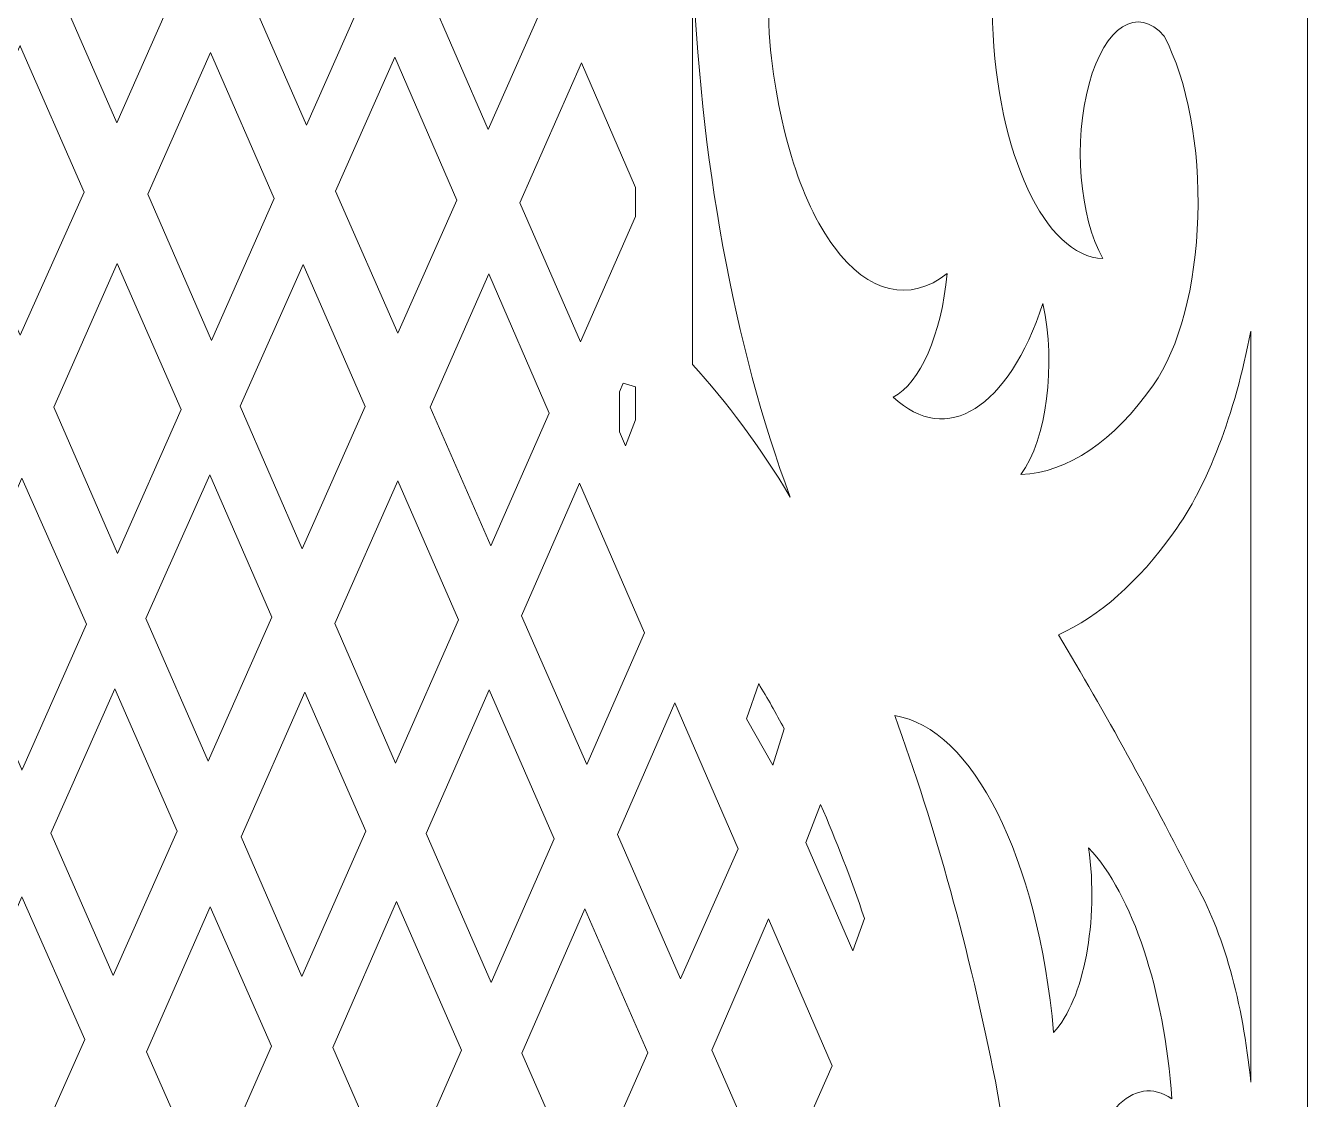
# Model space of a CAD drawing. Header units: millimetres. Extents: x 337 to 2510, y -469 to 429.
# Drawn here: x 585.33 to 633.02, y -38.46 to 1.47 of the extents above; entities that cross this region are included whole.
import ezdxf

# ---------------------------------------------------------------- set-up
doc = ezdxf.new("R2010")
doc.units = ezdxf.units.MM
doc.header["$MEASUREMENT"] = 0
doc.layers.add('Layer 1', color=7, linetype='Continuous')

msp = doc.modelspace()

# ---------------------------------------------------------------- linework, layer by layer
at = {"layer": 'Layer 1', "lineweight": 9}
msp.add_open_spline([(633.0156, 86.3986), (633.0156, 86.3986), (633.0156, -233.4412), (633.0156, -233.4412)], degree=3, dxfattribs=at)
for points, knots in [([(615.1467, 13.7553), (616.7787, 13.2363), (618.0827, 10.3904), (618.3837, 6.6884), (618.3837, 6.6884), (618.3837, 6.6884), (618.3837, 6.6884), (618.3837, 6.6884), (618.3837, 6.6884), (619.0587, 8.5444), (619.2937, 11.0384), (619.0117, 13.3633), (619.0117, 13.3633), (619.0117, 13.3633), (619.0117, 13.3633), (619.0117, 13.3633), (619.0117, 13.3633), (618.7297, 15.6893), (617.9667, 17.5523), (616.9697, 18.3493), (616.9697, 18.3493), (616.9697, 18.3493), (616.9697, 18.3493), (616.9697, 18.3493), (616.9697, 18.3493), (617.1517, 19.9603), (617.6347, 21.3073), (618.2887, 22.0363), (618.2887, 22.0363), (618.2887, 22.0363), (618.2887, 22.0363), (618.2887, 22.0363), (618.2887, 22.0363), (618.9437, 22.7642), (619.7047, 22.8012), (620.3727, 22.1353), (620.3727, 22.1353), (620.3727, 22.1353), (620.3727, 22.1353), (620.3727, 22.1353), (620.3727, 22.1353), (621.2977, 17.7353), (622.8157, 14.1263), (624.7036, 11.8374), (624.7036, 11.8374), (624.7036, 11.8374), (624.7036, 11.8374), (624.7036, 11.8374), (624.7036, 11.8374), (622.5867, 10.9204), (621.1167, 6.4964), (621.2997, 1.5925), (621.2997, 1.5925), (621.2997, 1.5925), (621.2997, 1.5925), (621.2997, 1.5925), (621.2997, 1.5925), (621.4817, -3.3105), (623.2567, -7.1055), (625.4106, -7.1945), (625.4106, -7.1945), (625.4106, -7.1945), (625.4106, -7.1945), (625.4106, -7.1945), (625.4106, -7.1945), (624.5307, -5.6515), (624.3097, -2.8335), (624.8986, -0.6885), (624.8986, -0.6885), (624.8986, -0.6885), (624.8986, -0.6885), (624.8986, -0.6885), (624.8986, -0.6885), (625.4886, 1.4565), (626.6956, 2.2244), (627.6856, 1.0845), (627.6856, 1.0845), (627.6856, 1.0845), (627.6856, 1.0845), (627.6856, 1.0845), (627.6856, 1.0845), (628.5536, -0.5625), (629.0216, -3.0635), (628.9426, -5.6355), (628.9426, -5.6355), (628.9426, -5.6355), (628.9426, -5.6355), (628.9426, -5.6355), (628.9426, -5.6355), (628.8636, -8.2064), (628.2476, -10.5344), (627.2886, -11.8894), (627.2886, -11.8894), (627.2886, -11.8894), (627.2886, -11.8894), (627.2886, -11.8894), (627.2886, -11.8894), (625.8076, -13.9964), (624.1047, -15.1484), (622.3607, -15.2214), (622.3607, -15.2214), (622.3607, -15.2214), (622.3607, -15.2214), (622.3607, -15.2214), (622.3607, -15.2214), (623.3177, -13.9114), (623.6727, -11.1434), (623.1787, -8.8604), (623.1787, -8.8604), (623.1787, -8.8604), (623.1787, -8.8604), (623.1787, -8.8604), (623.1787, -8.8604), (621.8827, -12.7714), (619.5977, -14.2014), (617.6107, -12.3434), (617.6107, -12.3434), (617.6107, -12.3434), (617.6107, -12.3434), (617.6107, -12.3434), (617.6107, -12.3434), (618.6107, -11.8184), (619.3917, -10.0344), (619.6217, -7.7495), (619.6217, -7.7495), (619.6217, -7.7495), (619.6217, -7.7495), (619.6217, -7.7495), (619.6217, -7.7495), (618.2207, -8.8384), (616.6827, -8.4764), (615.4087, -6.7595), (615.4087, -6.7595), (615.4087, -6.7595), (615.4087, -6.7595), (615.4087, -6.7595), (615.4087, -6.7595), (614.1348, -5.0425), (613.2528, -2.1405), (612.9928, 1.1855), (612.9928, 1.1855), (612.9928, 1.1855), (612.9928, 1.1855), (612.9928, 1.1855), (612.9928, 1.1855), (612.9308, 3.0654), (613.2198, 4.9164), (613.7878, 6.2824), (613.7878, 6.2824), (613.7878, 6.2824), (613.7878, 6.2824), (613.7878, 6.2824), (613.7878, 6.2824), (614.3558, 7.6484), (615.1507, 8.4014), (615.9757, 8.3544), (615.9757, 8.3544), (615.9757, 8.3544), (615.9757, 8.3544), (615.9757, 8.3544), (615.9757, 8.3544), (615.9187, 10.2934), (615.6327, 12.1604), (615.1467, 13.7553)], [0, 0, 0, 0, 0.0238095, 0.0238095, 0.0238095, 0.0238095, 0.047619, 0.047619, 0.047619, 0.047619, 0.0714286, 0.0714286, 0.0714286, 0.0714286, 0.0952381, 0.0952381, 0.0952381, 0.0952381, 0.1190476, 0.1190476, 0.1190476, 0.1190476, 0.1428571, 0.1428571, 0.1428571, 0.1428571, 0.1666667, 0.1666667, 0.1666667, 0.1666667, 0.1904762, 0.1904762, 0.1904762, 0.1904762, 0.2142857, 0.2142857, 0.2142857, 0.2142857, 0.2380952, 0.2380952, 0.2380952, 0.2380952, 0.2619048, 0.2619048, 0.2619048, 0.2619048, 0.2857143, 0.2857143, 0.2857143, 0.2857143, 0.3095238, 0.3095238, 0.3095238, 0.3095238, 0.3333333, 0.3333333, 0.3333333, 0.3333333, 0.3571429, 0.3571429, 0.3571429, 0.3571429, 0.3809524, 0.3809524, 0.3809524, 0.3809524, 0.4047619, 0.4047619, 0.4047619, 0.4047619, 0.4285714, 0.4285714, 0.4285714, 0.4285714, 0.452381, 0.452381, 0.452381, 0.452381, 0.4761905, 0.4761905, 0.4761905, 0.4761905, 0.5, 0.5, 0.5, 0.5, 0.5238095, 0.5238095, 0.5238095, 0.5238095, 0.547619, 0.547619, 0.547619, 0.547619, 0.5714286, 0.5714286, 0.5714286, 0.5714286, 0.5952381, 0.5952381, 0.5952381, 0.5952381, 0.6190476, 0.6190476, 0.6190476, 0.6190476, 0.6428571, 0.6428571, 0.6428571, 0.6428571, 0.6666667, 0.6666667, 0.6666667, 0.6666667, 0.6904762, 0.6904762, 0.6904762, 0.6904762, 0.7142857, 0.7142857, 0.7142857, 0.7142857, 0.7380952, 0.7380952, 0.7380952, 0.7380952, 0.7619048, 0.7619048, 0.7619048, 0.7619048, 0.7857143, 0.7857143, 0.7857143, 0.7857143, 0.8095238, 0.8095238, 0.8095238, 0.8095238, 0.8333333, 0.8333333, 0.8333333, 0.8333333, 0.8571429, 0.8571429, 0.8571429, 0.8571429, 0.8809524, 0.8809524, 0.8809524, 0.8809524, 0.9047619, 0.9047619, 0.9047619, 0.9047619, 0.9285714, 0.9285714, 0.9285714, 0.9285714, 0.952381, 0.952381, 0.952381, 0.952381, 1, 1, 1, 1]), ([(588.698, 8.4834), (588.698, 8.4834), (591.051, 3.1074), (591.051, 3.1074), (591.051, 3.1074), (591.051, 3.1074), (591.051, 3.1074), (591.051, 3.1074), (591.051, 3.1074), (591.051, 3.1074), (588.724, -2.1395), (588.724, -2.1395), (588.724, -2.1395), (588.724, -2.1395), (588.724, -2.1395), (588.724, -2.1395), (588.724, -2.1395), (588.724, -2.1395), (586.371, 3.2634), (586.371, 3.2634), (586.371, 3.2634), (586.371, 3.2634), (586.371, 3.2634), (586.371, 3.2634), (586.371, 3.2634), (586.371, 3.2634), (588.698, 8.4834), (588.698, 8.4834)], [0, 0, 0, 0, 0.125, 0.125, 0.125, 0.125, 0.25, 0.25, 0.25, 0.25, 0.375, 0.375, 0.375, 0.375, 0.5, 0.5, 0.5, 0.5, 0.625, 0.625, 0.625, 0.625, 0.75, 0.75, 0.75, 0.75, 1, 1, 1, 1]), ([(593.411, 3.1964), (593.411, 3.1964), (595.7879, -2.2295), (595.7879, -2.2295), (595.7879, -2.2295), (595.7879, -2.2295), (595.7879, -2.2295), (595.7879, -2.2295), (595.7879, -2.2295), (595.7879, -2.2295), (597.9949, 2.7694), (597.9949, 2.7694), (597.9949, 2.7694), (597.9949, 2.7694), (597.9949, 2.7694), (597.9949, 2.7694), (597.9949, 2.7694), (597.9949, 2.7694), (595.6289, 8.2234), (595.6289, 8.2234), (595.6289, 8.2234), (595.6289, 8.2234), (595.6289, 8.2234), (595.6289, 8.2234), (595.6289, 8.2234), (595.6289, 8.2234), (593.411, 3.1964), (593.411, 3.1964)], [0, 0, 0, 0, 0.125, 0.125, 0.125, 0.125, 0.25, 0.25, 0.25, 0.25, 0.375, 0.375, 0.375, 0.375, 0.5, 0.5, 0.5, 0.5, 0.625, 0.625, 0.625, 0.625, 0.75, 0.75, 0.75, 0.75, 1, 1, 1, 1]), ([(600.2339, 2.9214), (600.2339, 2.9214), (602.5379, -2.3855), (602.5379, -2.3855), (602.5379, -2.3855), (602.5379, -2.3855), (602.5379, -2.3855), (602.5379, -2.3855), (602.5379, -2.3855), (602.5379, -2.3855), (604.8388, 2.8034), (604.8388, 2.8034), (604.8388, 2.8034), (604.8388, 2.8034), (604.8388, 2.8034), (604.8388, 2.8034), (604.8388, 2.8034), (604.8388, 2.8034), (602.5389, 8.1194), (602.5389, 8.1194), (602.5389, 8.1194), (602.5389, 8.1194), (602.5389, 8.1194), (602.5389, 8.1194), (602.5389, 8.1194), (602.5389, 8.1194), (600.2339, 2.9214), (600.2339, 2.9214)], [0, 0, 0, 0, 0.125, 0.125, 0.125, 0.125, 0.25, 0.25, 0.25, 0.25, 0.375, 0.375, 0.375, 0.375, 0.5, 0.5, 0.5, 0.5, 0.625, 0.625, 0.625, 0.625, 0.75, 0.75, 0.75, 0.75, 1, 1, 1, 1]), ([(610.1428, 3.8974), (610.4078, -3.4635), (611.6798, -10.4464), (613.7808, -16.0614), (613.7808, -16.0614), (613.7808, -16.0614), (613.7808, -16.0614), (613.7808, -16.0614), (613.7808, -16.0614), (612.6368, -14.1674), (611.4188, -12.5174), (610.1428, -11.1324), (610.1428, -11.1324), (610.1428, -11.1324), (610.1428, -11.1324), (610.1428, -11.1324), (610.1428, -11.1324), (610.1428, -11.1324), (610.1428, 3.8974), (610.1428, 3.8974)], [0, 0, 0, 0, 0.1666667, 0.1666667, 0.1666667, 0.1666667, 0.3333333, 0.3333333, 0.3333333, 0.3333333, 0.5, 0.5, 0.5, 0.5, 0.6666667, 0.6666667, 0.6666667, 0.6666667, 1, 1, 1, 1]), ([(585.126, -10.0424), (585.126, -10.0424), (587.511, -4.7165), (587.511, -4.7165), (587.511, -4.7165), (587.511, -4.7165), (587.511, -4.7165), (587.511, -4.7165), (587.511, -4.7165), (587.511, -4.7165), (585.148, 0.6805), (585.148, 0.6805), (585.148, 0.6805), (585.148, 0.6805), (585.148, 0.6805), (585.148, 0.6805), (585.148, 0.6805), (585.148, 0.6805), (585.126, 0.7305), (585.126, 0.7305), (585.126, 0.7305), (585.126, 0.7305), (585.126, 0.7305), (585.126, 0.7305), (585.126, 0.7305), (585.126, 0.7305), (585.104, 0.6805), (585.104, 0.6805), (585.104, 0.6805), (585.104, 0.6805), (585.104, 0.6805), (585.104, 0.6805), (585.104, 0.6805), (585.104, 0.6805), (582.7421, -4.7165), (582.7421, -4.7165), (582.7421, -4.7165), (582.7421, -4.7165), (582.7421, -4.7165), (582.7421, -4.7165), (582.7421, -4.7165), (582.7421, -4.7165), (585.126, -10.0424), (585.126, -10.0424)], [0, 0, 0, 0, 0.0833333, 0.0833333, 0.0833333, 0.0833333, 0.1666667, 0.1666667, 0.1666667, 0.1666667, 0.25, 0.25, 0.25, 0.25, 0.3333333, 0.3333333, 0.3333333, 0.3333333, 0.4166667, 0.4166667, 0.4166667, 0.4166667, 0.5, 0.5, 0.5, 0.5, 0.5833333, 0.5833333, 0.5833333, 0.5833333, 0.6666667, 0.6666667, 0.6666667, 0.6666667, 0.75, 0.75, 0.75, 0.75, 0.8333333, 0.8333333, 0.8333333, 0.8333333, 1, 1, 1, 1]), ([(589.882, -4.7975), (589.882, -4.7975), (592.252, -10.2384), (592.252, -10.2384), (592.252, -10.2384), (592.252, -10.2384), (592.252, -10.2384), (592.252, -10.2384), (592.252, -10.2384), (592.252, -10.2384), (594.5819, -4.9605), (594.5819, -4.9605), (594.5819, -4.9605), (594.5819, -4.9605), (594.5819, -4.9605), (594.5819, -4.9605), (594.5819, -4.9605), (594.5819, -4.9605), (592.206, 0.4675), (592.206, 0.4675), (592.206, 0.4675), (592.206, 0.4675), (592.206, 0.4675), (592.206, 0.4675), (592.206, 0.4675), (592.206, 0.4675), (589.882, -4.7975), (589.882, -4.7975)], [0, 0, 0, 0, 0.125, 0.125, 0.125, 0.125, 0.25, 0.25, 0.25, 0.25, 0.375, 0.375, 0.375, 0.375, 0.5, 0.5, 0.5, 0.5, 0.625, 0.625, 0.625, 0.625, 0.75, 0.75, 0.75, 0.75, 1, 1, 1, 1]), ([(596.8619, -4.6805), (596.8619, -4.6805), (599.1779, -9.9654), (599.1779, -9.9654), (599.1779, -9.9654), (599.1779, -9.9654), (599.1779, -9.9654), (599.1779, -9.9654), (599.1779, -9.9654), (599.1779, -9.9654), (601.3719, -5.0155), (601.3719, -5.0155), (601.3719, -5.0155), (601.3719, -5.0155), (601.3719, -5.0155), (601.3719, -5.0155), (601.3719, -5.0155), (601.3719, -5.0155), (599.0689, 0.2945), (599.0689, 0.2945), (599.0689, 0.2945), (599.0689, 0.2945), (599.0689, 0.2945), (599.0689, 0.2945), (599.0689, 0.2945), (599.0689, 0.2945), (596.8619, -4.6805), (596.8619, -4.6805)], [0, 0, 0, 0, 0.125, 0.125, 0.125, 0.125, 0.25, 0.25, 0.25, 0.25, 0.375, 0.375, 0.375, 0.375, 0.5, 0.5, 0.5, 0.5, 0.625, 0.625, 0.625, 0.625, 0.75, 0.75, 0.75, 0.75, 1, 1, 1, 1]), ([(606.0128, 0.0895), (606.0128, 0.0895), (603.7239, -5.1155), (603.7239, -5.1155), (603.7239, -5.1155), (603.7239, -5.1155), (603.7239, -5.1155), (603.7239, -5.1155), (603.7239, -5.1155), (603.7239, -5.1155), (605.9718, -10.2924), (605.9718, -10.2924), (605.9718, -10.2924), (605.9718, -10.2924), (605.9718, -10.2924), (605.9718, -10.2924), (605.9718, -10.2924), (605.9718, -10.2924), (608.0218, -5.6255), (608.0218, -5.6255), (608.0218, -5.6255), (608.0218, -5.6255), (608.0218, -5.6255), (608.0218, -5.6255), (608.0218, -5.6255), (608.0218, -5.6255), (608.0218, -4.5515), (608.0218, -4.5515), (608.0218, -4.5515), (608.0218, -4.5515), (608.0218, -4.5515), (608.0218, -4.5515), (608.0218, -4.5515), (608.0218, -4.5515), (606.0128, 0.0895), (606.0128, 0.0895)], [0, 0, 0, 0, 0.1, 0.1, 0.1, 0.1, 0.2, 0.2, 0.2, 0.2, 0.3, 0.3, 0.3, 0.3, 0.4, 0.4, 0.4, 0.4, 0.5, 0.5, 0.5, 0.5, 0.6, 0.6, 0.6, 0.6, 0.7, 0.7, 0.7, 0.7, 0.8, 0.8, 0.8, 0.8, 1, 1, 1, 1]), ([(586.386, -12.7194), (586.386, -12.7194), (588.755, -18.1573), (588.755, -18.1573), (588.755, -18.1573), (588.755, -18.1573), (588.755, -18.1573), (588.755, -18.1573), (588.755, -18.1573), (588.755, -18.1573), (591.12, -12.8014), (591.12, -12.8014), (591.12, -12.8014), (591.12, -12.8014), (591.12, -12.8014), (591.12, -12.8014), (591.12, -12.8014), (591.12, -12.8014), (588.745, -7.3745), (588.745, -7.3745), (588.745, -7.3745), (588.745, -7.3745), (588.745, -7.3745), (588.745, -7.3745), (588.745, -7.3745), (588.745, -7.3745), (586.386, -12.7194), (586.386, -12.7194)], [0, 0, 0, 0, 0.125, 0.125, 0.125, 0.125, 0.25, 0.25, 0.25, 0.25, 0.375, 0.375, 0.375, 0.375, 0.5, 0.5, 0.5, 0.5, 0.625, 0.625, 0.625, 0.625, 0.75, 0.75, 0.75, 0.75, 1, 1, 1, 1]), ([(593.315, -12.6784), (593.315, -12.6784), (595.6249, -17.9804), (595.6249, -17.9804), (595.6249, -17.9804), (595.6249, -17.9804), (595.6249, -17.9804), (595.6249, -17.9804), (595.6249, -17.9804), (595.6249, -17.9804), (597.9679, -12.6954), (597.9679, -12.6954), (597.9679, -12.6954), (597.9679, -12.6954), (597.9679, -12.6954), (597.9679, -12.6954), (597.9679, -12.6954), (597.9679, -12.6954), (595.6529, -7.4065), (595.6529, -7.4065), (595.6529, -7.4065), (595.6529, -7.4065), (595.6529, -7.4065), (595.6529, -7.4065), (595.6529, -7.4065), (595.6529, -7.4065), (593.315, -12.6784), (593.315, -12.6784)], [0, 0, 0, 0, 0.125, 0.125, 0.125, 0.125, 0.25, 0.25, 0.25, 0.25, 0.375, 0.375, 0.375, 0.375, 0.5, 0.5, 0.5, 0.5, 0.625, 0.625, 0.625, 0.625, 0.75, 0.75, 0.75, 0.75, 1, 1, 1, 1]), ([(600.3819, -12.7124), (600.3819, -12.7124), (602.6439, -17.8744), (602.6439, -17.8744), (602.6439, -17.8744), (602.6439, -17.8744), (602.6439, -17.8744), (602.6439, -17.8744), (602.6439, -17.8744), (602.6439, -17.8744), (604.8098, -12.9394), (604.8098, -12.9394), (604.8098, -12.9394), (604.8098, -12.9394), (604.8098, -12.9394), (604.8098, -12.9394), (604.8098, -12.9394), (604.8098, -12.9394), (602.5619, -7.7565), (602.5619, -7.7565), (602.5619, -7.7565), (602.5619, -7.7565), (602.5619, -7.7565), (602.5619, -7.7565), (602.5619, -7.7565), (602.5619, -7.7565), (600.3819, -12.7124), (600.3819, -12.7124)], [0, 0, 0, 0, 0.125, 0.125, 0.125, 0.125, 0.25, 0.25, 0.25, 0.25, 0.375, 0.375, 0.375, 0.375, 0.5, 0.5, 0.5, 0.5, 0.625, 0.625, 0.625, 0.625, 0.75, 0.75, 0.75, 0.75, 1, 1, 1, 1]), ([(630.9116, -9.8914), (630.9116, -9.8914), (630.9116, -37.8222), (630.9116, -37.8222), (630.9116, -37.8222), (630.9116, -37.8222), (630.9116, -37.8222), (630.9116, -37.8222), (630.9116, -37.8222), (630.6226, -34.8452), (629.8786, -32.2012), (628.8126, -30.3652), (628.8126, -30.3652), (628.8126, -30.3652), (628.8126, -30.3652), (628.8126, -30.3652), (628.8126, -30.3652), (627.1816, -27.1463), (625.4936, -24.0803), (623.7527, -21.1783), (623.7527, -21.1783), (623.7527, -21.1783), (623.7527, -21.1783), (623.7527, -21.1783), (623.7527, -21.1783), (625.2686, -20.5053), (626.7196, -19.2233), (628.0396, -17.3914), (628.0396, -17.3914), (628.0396, -17.3914), (628.0396, -17.3914), (628.0396, -17.3914), (628.0396, -17.3914), (629.3096, -15.6194), (630.3116, -13.0024), (630.9116, -9.8914)], [0, 0, 0, 0, 0.1, 0.1, 0.1, 0.1, 0.2, 0.2, 0.2, 0.2, 0.3, 0.3, 0.3, 0.3, 0.4, 0.4, 0.4, 0.4, 0.5, 0.5, 0.5, 0.5, 0.6, 0.6, 0.6, 0.6, 0.7, 0.7, 0.7, 0.7, 0.8, 0.8, 0.8, 0.8, 1, 1, 1, 1]), ([(607.6498, -14.1554), (607.6498, -14.1554), (607.4248, -13.6374), (607.4248, -13.6374), (607.4248, -13.6374), (607.4248, -13.6374), (607.4248, -13.6374), (607.4248, -13.6374), (607.4248, -13.6374), (607.4248, -13.6374), (607.4248, -12.1434), (607.4248, -12.1434), (607.4248, -12.1434), (607.4248, -12.1434), (607.4248, -12.1434), (607.4248, -12.1434), (607.4248, -12.1434), (607.4248, -12.1434), (607.5658, -11.8214), (607.5658, -11.8214), (607.5658, -11.8214), (607.5658, -11.8214), (607.5658, -11.8214), (607.5658, -11.8214), (607.5658, -11.8214), (607.5658, -11.8214), (608.0218, -11.9614), (608.0218, -11.9614), (608.0218, -11.9614), (608.0218, -11.9614), (608.0218, -11.9614), (608.0218, -11.9614), (608.0218, -11.9614), (608.0218, -11.9614), (608.0218, -13.1854), (608.0218, -13.1854), (608.0218, -13.1854), (608.0218, -13.1854), (608.0218, -13.1854), (608.0218, -13.1854), (608.0218, -13.1854), (608.0218, -13.1854), (607.6498, -14.1554), (607.6498, -14.1554)], [0, 0, 0, 0, 0.0833333, 0.0833333, 0.0833333, 0.0833333, 0.1666667, 0.1666667, 0.1666667, 0.1666667, 0.25, 0.25, 0.25, 0.25, 0.3333333, 0.3333333, 0.3333333, 0.3333333, 0.4166667, 0.4166667, 0.4166667, 0.4166667, 0.5, 0.5, 0.5, 0.5, 0.5833333, 0.5833333, 0.5833333, 0.5833333, 0.6666667, 0.6666667, 0.6666667, 0.6666667, 0.75, 0.75, 0.75, 0.75, 0.8333333, 0.8333333, 0.8333333, 0.8333333, 1, 1, 1, 1]), ([(589.811, -20.5793), (589.811, -20.5793), (592.121, -25.8823), (592.121, -25.8823), (592.121, -25.8823), (592.121, -25.8823), (592.121, -25.8823), (592.121, -25.8823), (592.121, -25.8823), (592.121, -25.8823), (594.4989, -20.5203), (594.4989, -20.5203), (594.4989, -20.5203), (594.4989, -20.5203), (594.4989, -20.5203), (594.4989, -20.5203), (594.4989, -20.5203), (594.4989, -20.5203), (592.183, -15.2294), (592.183, -15.2294), (592.183, -15.2294), (592.183, -15.2294), (592.183, -15.2294), (592.183, -15.2294), (592.183, -15.2294), (592.183, -15.2294), (589.811, -20.5793), (589.811, -20.5793)], [0, 0, 0, 0, 0.125, 0.125, 0.125, 0.125, 0.25, 0.25, 0.25, 0.25, 0.375, 0.375, 0.375, 0.375, 0.5, 0.5, 0.5, 0.5, 0.625, 0.625, 0.625, 0.625, 0.75, 0.75, 0.75, 0.75, 1, 1, 1, 1]), ([(585.197, -15.3624), (585.197, -15.3624), (587.595, -20.7833), (587.595, -20.7833), (587.595, -20.7833), (587.595, -20.7833), (587.595, -20.7833), (587.595, -20.7833), (587.595, -20.7833), (587.595, -20.7833), (585.219, -26.1653), (585.219, -26.1653), (585.219, -26.1653), (585.219, -26.1653), (585.219, -26.1653), (585.219, -26.1653), (585.219, -26.1653), (585.219, -26.1653), (585.197, -26.2173), (585.197, -26.2173), (585.197, -26.2173), (585.197, -26.2173), (585.197, -26.2173), (585.197, -26.2173), (585.197, -26.2173), (585.197, -26.2173), (585.175, -26.1653), (585.175, -26.1653), (585.175, -26.1653), (585.175, -26.1653), (585.175, -26.1653), (585.175, -26.1653), (585.175, -26.1653), (585.175, -26.1653), (582.7991, -20.7833), (582.7991, -20.7833), (582.7991, -20.7833), (582.7991, -20.7833), (582.7991, -20.7833), (582.7991, -20.7833), (582.7991, -20.7833), (582.7991, -20.7833), (585.197, -15.3624), (585.197, -15.3624)], [0, 0, 0, 0, 0.0833333, 0.0833333, 0.0833333, 0.0833333, 0.1666667, 0.1666667, 0.1666667, 0.1666667, 0.25, 0.25, 0.25, 0.25, 0.3333333, 0.3333333, 0.3333333, 0.3333333, 0.4166667, 0.4166667, 0.4166667, 0.4166667, 0.5, 0.5, 0.5, 0.5, 0.5833333, 0.5833333, 0.5833333, 0.5833333, 0.6666667, 0.6666667, 0.6666667, 0.6666667, 0.75, 0.75, 0.75, 0.75, 0.8333333, 0.8333333, 0.8333333, 0.8333333, 1, 1, 1, 1]), ([(596.8379, -20.7673), (596.8379, -20.7673), (599.0969, -25.9533), (599.0969, -25.9533), (599.0969, -25.9533), (599.0969, -25.9533), (599.0969, -25.9533), (599.0969, -25.9533), (599.0969, -25.9533), (599.0969, -25.9533), (601.4369, -20.6233), (601.4369, -20.6233), (601.4369, -20.6233), (601.4369, -20.6233), (601.4369, -20.6233), (601.4369, -20.6233), (601.4369, -20.6233), (601.4369, -20.6233), (599.1749, -15.4544), (599.1749, -15.4544), (599.1749, -15.4544), (599.1749, -15.4544), (599.1749, -15.4544), (599.1749, -15.4544), (599.1749, -15.4544), (599.1749, -15.4544), (596.8379, -20.7673), (596.8379, -20.7673)], [0, 0, 0, 0, 0.125, 0.125, 0.125, 0.125, 0.25, 0.25, 0.25, 0.25, 0.375, 0.375, 0.375, 0.375, 0.5, 0.5, 0.5, 0.5, 0.625, 0.625, 0.625, 0.625, 0.75, 0.75, 0.75, 0.75, 1, 1, 1, 1]), ([(603.7819, -20.4713), (603.7819, -20.4713), (606.2088, -26.0103), (606.2088, -26.0103), (606.2088, -26.0103), (606.2088, -26.0103), (606.2088, -26.0103), (606.2088, -26.0103), (606.2088, -26.0103), (606.2088, -26.0103), (608.3568, -21.1143), (608.3568, -21.1143), (608.3568, -21.1143), (608.3568, -21.1143), (608.3568, -21.1143), (608.3568, -21.1143), (608.3568, -21.1143), (608.3568, -21.1143), (605.9388, -15.5414), (605.9388, -15.5414), (605.9388, -15.5414), (605.9388, -15.5414), (605.9388, -15.5414), (605.9388, -15.5414), (605.9388, -15.5414), (605.9388, -15.5414), (603.7819, -20.4713), (603.7819, -20.4713)], [0, 0, 0, 0, 0.125, 0.125, 0.125, 0.125, 0.25, 0.25, 0.25, 0.25, 0.375, 0.375, 0.375, 0.375, 0.5, 0.5, 0.5, 0.5, 0.625, 0.625, 0.625, 0.625, 0.75, 0.75, 0.75, 0.75, 1, 1, 1, 1]), ([(586.27, -28.5622), (586.27, -28.5622), (588.589, -33.8502), (588.589, -33.8502), (588.589, -33.8502), (588.589, -33.8502), (588.589, -33.8502), (588.589, -33.8502), (588.589, -33.8502), (588.589, -33.8502), (590.969, -28.4812), (590.969, -28.4812), (590.969, -28.4812), (590.969, -28.4812), (590.969, -28.4812), (590.969, -28.4812), (590.969, -28.4812), (590.969, -28.4812), (588.651, -23.1923), (588.651, -23.1923), (588.651, -23.1923), (588.651, -23.1923), (588.651, -23.1923), (588.651, -23.1923), (588.651, -23.1923), (588.651, -23.1923), (586.27, -28.5622), (586.27, -28.5622)], [0, 0, 0, 0, 0.125, 0.125, 0.125, 0.125, 0.25, 0.25, 0.25, 0.25, 0.375, 0.375, 0.375, 0.375, 0.5, 0.5, 0.5, 0.5, 0.625, 0.625, 0.625, 0.625, 0.75, 0.75, 0.75, 0.75, 1, 1, 1, 1]), ([(593.349, -28.6992), (593.349, -28.6992), (595.6119, -33.8932), (595.6119, -33.8932), (595.6119, -33.8932), (595.6119, -33.8932), (595.6119, -33.8932), (595.6119, -33.8932), (595.6119, -33.8932), (595.6119, -33.8932), (597.9849, -28.4862), (597.9849, -28.4862), (597.9849, -28.4862), (597.9849, -28.4862), (597.9849, -28.4862), (597.9849, -28.4862), (597.9849, -28.4862), (597.9849, -28.4862), (595.7199, -23.3103), (595.7199, -23.3103), (595.7199, -23.3103), (595.7199, -23.3103), (595.7199, -23.3103), (595.7199, -23.3103), (595.7199, -23.3103), (595.7199, -23.3103), (593.349, -28.6992), (593.349, -28.6992)], [0, 0, 0, 0, 0.125, 0.125, 0.125, 0.125, 0.25, 0.25, 0.25, 0.25, 0.375, 0.375, 0.375, 0.375, 0.5, 0.5, 0.5, 0.5, 0.625, 0.625, 0.625, 0.625, 0.75, 0.75, 0.75, 0.75, 1, 1, 1, 1]), ([(600.2379, -28.5722), (600.2379, -28.5722), (602.6529, -34.1152), (602.6529, -34.1152), (602.6529, -34.1152), (602.6529, -34.1152), (602.6529, -34.1152), (602.6529, -34.1152), (602.6529, -34.1152), (602.6529, -34.1152), (605.0008, -28.7642), (605.0008, -28.7642), (605.0008, -28.7642), (605.0008, -28.7642), (605.0008, -28.7642), (605.0008, -28.7642), (605.0008, -28.7642), (605.0008, -28.7642), (602.5769, -23.2263), (602.5769, -23.2263), (602.5769, -23.2263), (602.5769, -23.2263), (602.5769, -23.2263), (602.5769, -23.2263), (602.5769, -23.2263), (602.5769, -23.2263), (600.2379, -28.5722), (600.2379, -28.5722)], [0, 0, 0, 0, 0.125, 0.125, 0.125, 0.125, 0.25, 0.25, 0.25, 0.25, 0.375, 0.375, 0.375, 0.375, 0.5, 0.5, 0.5, 0.5, 0.625, 0.625, 0.625, 0.625, 0.75, 0.75, 0.75, 0.75, 1, 1, 1, 1]), ([(612.6048, -22.9973), (612.9288, -23.5363), (613.2458, -24.0983), (613.5548, -24.6823), (613.5548, -24.6823), (613.5548, -24.6823), (613.5548, -24.6823), (613.5548, -24.6823), (613.5548, -24.6823), (613.5548, -24.6823), (613.1258, -26.0243), (613.1258, -26.0243), (613.1258, -26.0243), (613.1258, -26.0243), (613.1258, -26.0243), (613.1258, -26.0243), (613.1258, -26.0243), (613.1258, -26.0243), (612.1528, -24.3073), (612.1528, -24.3073), (612.1528, -24.3073), (612.1528, -24.3073), (612.1528, -24.3073), (612.1528, -24.3073), (612.1528, -24.3073), (612.1528, -24.3073), (612.6048, -22.9973), (612.6048, -22.9973)], [0, 0, 0, 0, 0.125, 0.125, 0.125, 0.125, 0.25, 0.25, 0.25, 0.25, 0.375, 0.375, 0.375, 0.375, 0.5, 0.5, 0.5, 0.5, 0.625, 0.625, 0.625, 0.625, 0.75, 0.75, 0.75, 0.75, 1, 1, 1, 1]), ([(607.3468, -28.6062), (607.3468, -28.6062), (609.7018, -33.9812), (609.7018, -33.9812), (609.7018, -33.9812), (609.7018, -33.9812), (609.7018, -33.9812), (609.7018, -33.9812), (609.7018, -33.9812), (609.7018, -33.9812), (611.8418, -29.1472), (611.8418, -29.1472), (611.8418, -29.1472), (611.8418, -29.1472), (611.8418, -29.1472), (611.8418, -29.1472), (611.8418, -29.1472), (611.8418, -29.1472), (609.4818, -23.7083), (609.4818, -23.7083), (609.4818, -23.7083), (609.4818, -23.7083), (609.4818, -23.7083), (609.4818, -23.7083), (609.4818, -23.7083), (609.4818, -23.7083), (607.3468, -28.6062), (607.3468, -28.6062)], [0, 0, 0, 0, 0.125, 0.125, 0.125, 0.125, 0.25, 0.25, 0.25, 0.25, 0.375, 0.375, 0.375, 0.375, 0.5, 0.5, 0.5, 0.5, 0.625, 0.625, 0.625, 0.625, 0.75, 0.75, 0.75, 0.75, 1, 1, 1, 1]), ([(623.5767, -35.9692), (622.9867, -29.4562), (620.5687, -24.6393), (617.6647, -24.1893), (617.6647, -24.1893), (617.6647, -24.1893), (617.6647, -24.1893), (617.6647, -24.1893), (617.6647, -24.1893), (619.1777, -28.3122), (620.4377, -32.8862), (621.4107, -37.7862), (621.4107, -37.7862), (621.4107, -37.7862), (621.4107, -37.7862), (621.4107, -37.7862), (621.4107, -37.7862), (622.3497, -43.1451), (623.0447, -48.71), (623.4857, -54.393), (623.4857, -54.393), (623.4857, -54.393), (623.4857, -54.393), (623.4857, -54.393), (623.4857, -54.393), (624.2307, -53.083), (624.9756, -51.771), (625.7196, -50.457), (625.7196, -50.457), (625.7196, -50.457), (625.7196, -50.457), (625.7196, -50.457), (625.7196, -50.457), (624.4297, -48.822), (623.8907, -45.2221), (624.4717, -42.1241), (624.4717, -42.1241), (624.4717, -42.1241), (624.4717, -42.1241), (624.4717, -42.1241), (624.4717, -42.1241), (625.0526, -39.0261), (626.5656, -37.4362), (627.9736, -38.4431), (627.9736, -38.4431), (627.9736, -38.4431), (627.9736, -38.4431), (627.9736, -38.4431), (627.9736, -38.4431), (627.6796, -34.3542), (626.5226, -30.8592), (624.8796, -29.1032), (624.8796, -29.1032), (624.8796, -29.1032), (624.8796, -29.1032), (624.8796, -29.1032), (624.8796, -29.1032), (625.2616, -31.8152), (624.7036, -34.7532), (623.5767, -35.9692)], [0, 0, 0, 0, 0.0625, 0.0625, 0.0625, 0.0625, 0.125, 0.125, 0.125, 0.125, 0.1875, 0.1875, 0.1875, 0.1875, 0.25, 0.25, 0.25, 0.25, 0.3125, 0.3125, 0.3125, 0.3125, 0.375, 0.375, 0.375, 0.375, 0.4375, 0.4375, 0.4375, 0.4375, 0.5, 0.5, 0.5, 0.5, 0.5625, 0.5625, 0.5625, 0.5625, 0.625, 0.625, 0.625, 0.625, 0.6875, 0.6875, 0.6875, 0.6875, 0.75, 0.75, 0.75, 0.75, 0.8125, 0.8125, 0.8125, 0.8125, 0.875, 0.875, 0.875, 0.875, 1, 1, 1, 1]), ([(616.5397, -31.7372), (616.0357, -30.2432), (615.4887, -28.8242), (614.9047, -27.4903), (614.9047, -27.4903), (614.9047, -27.4903), (614.9047, -27.4903), (614.9047, -27.4903), (614.9047, -27.4903), (614.9047, -27.4903), (614.3628, -28.9012), (614.3628, -28.9012), (614.3628, -28.9012), (614.3628, -28.9012), (614.3628, -28.9012), (614.3628, -28.9012), (614.3628, -28.9012), (614.3628, -28.9012), (616.1077, -32.9402), (616.1077, -32.9402), (616.1077, -32.9402), (616.1077, -32.9402), (616.1077, -32.9402), (616.1077, -32.9402), (616.1077, -32.9402), (616.1077, -32.9402), (616.5397, -31.7372), (616.5397, -31.7372)], [0, 0, 0, 0, 0.125, 0.125, 0.125, 0.125, 0.25, 0.25, 0.25, 0.25, 0.375, 0.375, 0.375, 0.375, 0.5, 0.5, 0.5, 0.5, 0.625, 0.625, 0.625, 0.625, 0.75, 0.75, 0.75, 0.75, 1, 1, 1, 1]), ([(585.197, -30.9312), (585.197, -30.9312), (587.531, -36.2362), (587.531, -36.2362), (587.531, -36.2362), (587.531, -36.2362), (587.531, -36.2362), (587.531, -36.2362), (587.531, -36.2362), (587.531, -36.2362), (585.219, -41.4521), (585.219, -41.4521), (585.219, -41.4521), (585.219, -41.4521), (585.219, -41.4521), (585.219, -41.4521), (585.219, -41.4521), (585.219, -41.4521), (585.196, -41.5031), (585.196, -41.5031), (585.196, -41.5031), (585.196, -41.5031), (585.196, -41.5031), (585.196, -41.5031), (585.196, -41.5031), (585.196, -41.5031), (585.175, -41.4521), (585.175, -41.4521), (585.175, -41.4521), (585.175, -41.4521), (585.175, -41.4521), (585.175, -41.4521), (585.175, -41.4521), (585.175, -41.4521), (582.8631, -36.2362), (582.8631, -36.2362), (582.8631, -36.2362), (582.8631, -36.2362), (582.8631, -36.2362), (582.8631, -36.2362), (582.8631, -36.2362), (582.8631, -36.2362), (585.197, -30.9312), (585.197, -30.9312)], [0, 0, 0, 0, 0.0833333, 0.0833333, 0.0833333, 0.0833333, 0.1666667, 0.1666667, 0.1666667, 0.1666667, 0.25, 0.25, 0.25, 0.25, 0.3333333, 0.3333333, 0.3333333, 0.3333333, 0.4166667, 0.4166667, 0.4166667, 0.4166667, 0.5, 0.5, 0.5, 0.5, 0.5833333, 0.5833333, 0.5833333, 0.5833333, 0.6666667, 0.6666667, 0.6666667, 0.6666667, 0.75, 0.75, 0.75, 0.75, 0.8333333, 0.8333333, 0.8333333, 0.8333333, 1, 1, 1, 1]), ([(589.834, -36.6892), (589.834, -36.6892), (592.108, -41.8741), (592.108, -41.8741), (592.108, -41.8741), (592.108, -41.8741), (592.108, -41.8741), (592.108, -41.8741), (592.108, -41.8741), (592.108, -41.8741), (594.4759, -36.4802), (594.4759, -36.4802), (594.4759, -36.4802), (594.4759, -36.4802), (594.4759, -36.4802), (594.4759, -36.4802), (594.4759, -36.4802), (594.4759, -36.4802), (592.205, -31.2992), (592.205, -31.2992), (592.205, -31.2992), (592.205, -31.2992), (592.205, -31.2992), (592.205, -31.2992), (592.205, -31.2992), (592.205, -31.2992), (589.834, -36.6892), (589.834, -36.6892)], [0, 0, 0, 0, 0.125, 0.125, 0.125, 0.125, 0.25, 0.25, 0.25, 0.25, 0.375, 0.375, 0.375, 0.375, 0.5, 0.5, 0.5, 0.5, 0.625, 0.625, 0.625, 0.625, 0.75, 0.75, 0.75, 0.75, 1, 1, 1, 1]), ([(596.7589, -36.5262), (596.7589, -36.5262), (599.1689, -42.0551), (599.1689, -42.0551), (599.1689, -42.0551), (599.1689, -42.0551), (599.1689, -42.0551), (599.1689, -42.0551), (599.1689, -42.0551), (599.1689, -42.0551), (601.5489, -36.6302), (601.5489, -36.6302), (601.5489, -36.6302), (601.5489, -36.6302), (601.5489, -36.6302), (601.5489, -36.6302), (601.5489, -36.6302), (601.5489, -36.6302), (599.1309, -31.1042), (599.1309, -31.1042), (599.1309, -31.1042), (599.1309, -31.1042), (599.1309, -31.1042), (599.1309, -31.1042), (599.1309, -31.1042), (599.1309, -31.1042), (596.7589, -36.5262), (596.7589, -36.5262)], [0, 0, 0, 0, 0.125, 0.125, 0.125, 0.125, 0.25, 0.25, 0.25, 0.25, 0.375, 0.375, 0.375, 0.375, 0.5, 0.5, 0.5, 0.5, 0.625, 0.625, 0.625, 0.625, 0.75, 0.75, 0.75, 0.75, 1, 1, 1, 1]), ([(603.7989, -36.7452), (603.7989, -36.7452), (606.1198, -42.0751), (606.1198, -42.0751), (606.1198, -42.0751), (606.1198, -42.0751), (606.1198, -42.0751), (606.1198, -42.0751), (606.1198, -42.0751), (606.1198, -42.0751), (608.4858, -36.7282), (608.4858, -36.7282), (608.4858, -36.7282), (608.4858, -36.7282), (608.4858, -36.7282), (608.4858, -36.7282), (608.4858, -36.7282), (608.4858, -36.7282), (606.1418, -31.3712), (606.1418, -31.3712), (606.1418, -31.3712), (606.1418, -31.3712), (606.1418, -31.3712), (606.1418, -31.3712), (606.1418, -31.3712), (606.1418, -31.3712), (603.7989, -36.7452), (603.7989, -36.7452)], [0, 0, 0, 0, 0.125, 0.125, 0.125, 0.125, 0.25, 0.25, 0.25, 0.25, 0.375, 0.375, 0.375, 0.375, 0.5, 0.5, 0.5, 0.5, 0.625, 0.625, 0.625, 0.625, 0.75, 0.75, 0.75, 0.75, 1, 1, 1, 1]), ([(610.8618, -36.6292), (610.8618, -36.6292), (613.2168, -42.0031), (613.2168, -42.0031), (613.2168, -42.0031), (613.2168, -42.0031), (613.2168, -42.0031), (613.2168, -42.0031), (613.2168, -42.0031), (613.2168, -42.0031), (615.3397, -37.2102), (615.3397, -37.2102), (615.3397, -37.2102), (615.3397, -37.2102), (615.3397, -37.2102), (615.3397, -37.2102), (615.3397, -37.2102), (615.3397, -37.2102), (612.9688, -31.7452), (612.9688, -31.7452), (612.9688, -31.7452), (612.9688, -31.7452), (612.9688, -31.7452), (612.9688, -31.7452), (612.9688, -31.7452), (612.9688, -31.7452), (610.8618, -36.6292), (610.8618, -36.6292)], [0, 0, 0, 0, 0.125, 0.125, 0.125, 0.125, 0.25, 0.25, 0.25, 0.25, 0.375, 0.375, 0.375, 0.375, 0.5, 0.5, 0.5, 0.5, 0.625, 0.625, 0.625, 0.625, 0.75, 0.75, 0.75, 0.75, 1, 1, 1, 1])]:
    msp.add_open_spline(points, degree=3, knots=knots, dxfattribs=at)

doc.saveas('drawing.dxf')
